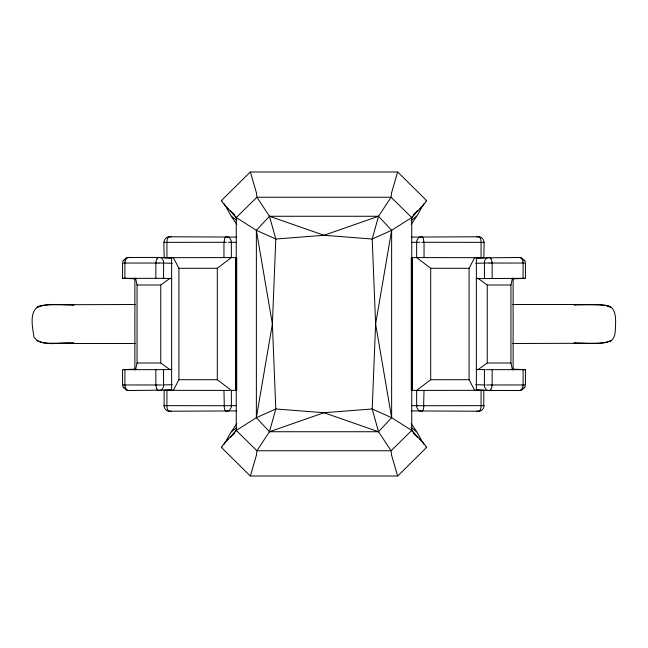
<?xml version="1.0" encoding="UTF-8"?>
<svg xmlns="http://www.w3.org/2000/svg" width="648" height="648" viewBox="0 0 648 648"><rect width="100%" height="100%" fill="white"/><g stroke="black" fill="none" stroke-linecap="round" stroke-linejoin="round"><path stroke-width="0.97" d="M122.561 384.961L122.569 369.66M122.569 278.34L122.561 263.039M124.886 278.332L124.91 263.039A5.565 3.216 -83 0 1 128.158 257.54M164.106 405.64L164.163 390.323L171.866 390.08M166.917 257.661L166.917 242.352L226.282 242.287M224.289 405.721L223.965 390.412M424.035 257.588L424.035 242.279L421.783 242.287M482.072 405.648L481.083 405.648L481.083 390.339M524.767 369.668L523.09 369.668L523.09 384.961A5.565 3.216 -83 0 1 519.842 390.461M525.431 369.66L525.439 384.961M525.439 263.039L525.431 278.34M221.333 447.323L224.467 443.143L236.253 430.466L256.365 417.685L275.797 408.977L324 412.719L372.203 408.977L391.635 417.685L411.747 430.466L423.533 443.143L426.668 447.323L397.718 476.013L250.282 476.013L221.333 447.323L221.9 447.452M426.668 200.678L423.533 204.857L411.747 217.534L391.635 230.315L372.203 239.023L324 235.281L275.797 239.023L256.365 230.315L236.253 217.534L224.467 204.857L221.333 200.678L250.282 171.987L397.718 171.987L426.668 200.678L426.101 200.548M256.365 417.685L256.365 230.315L269.479 216.262L378.521 216.262L391.635 230.315L391.635 417.685L378.521 431.738L269.479 431.738L256.365 417.685L272.387 324L275.797 239.023L269.479 216.262L256.9 197.251L256.567 193.242L250.42 172.182M391.635 230.315L375.613 324L372.203 408.977L378.521 431.738L391.1 450.749L391.433 454.758L397.58 475.818M135.529 369.822L137.06 363.002L137.06 284.999L135.529 278.178M512.471 369.822L510.94 363.002L510.94 284.999L512.471 278.178M250.42 475.818L256.567 454.758L256.9 450.749L269.479 431.738L275.797 408.977L272.387 324L256.365 230.315M397.58 172.182L391.433 193.242L391.1 197.251L378.521 216.262L372.203 239.023L375.613 324L391.635 417.685M122.658 262.051L123.493 259.994M525.342 385.949L524.507 388.006M173.462 390.161L178.929 379.712L178.929 268.288L173.462 257.839M474.539 390.161L469.071 379.712L469.071 268.288L474.539 257.839M224.159 444.309L229.927 433.958L236.779 423.638M423.841 203.691L418.073 214.043L411.221 224.362M156.986 258.746L157.237 258.422A5.565 3.248 -89.8 0 1 159.076 257.45L171.558 257.977M491.014 389.254L490.763 389.578A5.565 3.248 -89.8 0 1 488.924 390.55L476.442 390.023M417.547 437.432L411.747 430.466L411.747 217.534L417.547 210.568M232.025 435.545L236.253 430.466L236.253 217.534L232.025 212.455M236.253 217.534L256.9 197.251L391.1 197.251L411.747 217.534M411.747 430.466L391.1 450.749L256.9 450.749L236.253 430.466M413.392 214.78L417.709 210.608M419.872 208.518L422.755 205.732M225.245 442.268L228.128 439.482M230.291 437.392L234.608 433.22M575.505 343.221L573.99 343.221C586.302 342.881 599.351 345.165 611.129 340.743C616.183 336.871 615.082 329.573 615.6 324C615.794 316.856 615.438 306.099 605.977 305.427C595.366 304.171 584.642 304.536 573.99 304.779L575.505 304.779M411.018 220.579L416.729 216.213M231.271 431.787L236.852 427.526M178.929 268.288L217.307 268.288L231.628 257.386M416.372 390.614L430.693 379.712L469.071 379.712M221.333 200.678L221.9 200.548M426.668 447.323L426.101 447.452M418.973 237.589L418.584 237.889A5.565 5.111 86.9 0 0 416.632 242.279L416.648 257.58L411.926 257.693M229.06 410.387L229.441 410.087A5.565 5.111 86.9 0 0 231.368 405.721L231.352 390.42L236.075 390.307M137.06 284.999L160.753 284.999L170.359 278.122M477.641 369.878L487.247 363.002L510.94 363.002M72.495 304.779L74.01 304.779C61.738 305.135 48.713 302.802 36.993 307.257L42.104 305.427L48.365 304.779M42.023 305.427C27.994 308.14 32.522 327.2 34.004 337.187C41.926 348.017 62.832 341.407 74.01 343.221L72.495 343.221M611.129 340.743L605.896 342.573L599.635 343.221M378.521 216.262L324 235.281L269.479 216.262M269.479 431.738L324 412.719L378.521 431.738M123.614 369.635L135.797 369.133M476.442 257.977L519.842 257.467A5.565 4.471 89.4 0 1 523.908 260.804M171.558 390.023L128.158 390.533A5.565 4.471 89.4 0 1 124.092 387.196M411.739 237.087L478.759 236.787A5.508 4.998 79.2 0 1 479.042 236.779L479.285 236.812A5.573 5.16 89.3 0 1 483.926 242.36L484.161 242.36M512.204 278.867L524.71 278.356M236.261 410.913L169.241 411.213A5.508 4.998 79.2 0 1 168.958 411.221L168.715 411.188A5.573 5.16 89.3 0 1 164.074 405.64M476.134 257.92L484.194 257.669M475.867 263.315L484.502 263.023M476.094 278.616L523.114 278.332M171.906 369.384L163.183 369.66M172.133 384.685L162.721 384.977M515.306 257.572L519.842 257.467M132.694 390.428L128.158 390.533M411.917 242.376L416.761 242.279M236.083 405.624L230.907 405.721M48.989 304.779L135.481 304.503M574.574 304.779L599.011 304.779M48.989 343.221L73.427 343.221M512.519 343.497L599.011 343.221M171.866 257.92L164.163 257.677L163.839 242.36L166.544 242.352M484.064 405.64L484.024 405.64A5.573 5.16 -89.3 0 1 479.285 411.188L479.042 411.205A5.508 4.998 -79.2 0 1 478.759 411.229L411.739 410.913M483.756 405.64L483.837 390.323L476.134 390.08M483.635 405.64L482.428 405.648M476.871 236.812L478.759 236.787A5.565 2.341 -90 0 1 481.1 242.352L481.164 242.352M524.92 278.348L523.681 278.332M171.129 411.188L169.241 411.213A5.565 2.341 -90 0 1 166.901 405.648L165.929 405.648M163.482 278.34L171.906 278.616M163.409 278.34L163.158 278.34M123.233 369.668L156.622 369.676M155.828 369.684L155.885 384.977M484.461 369.66L476.094 369.384M122.934 263.039L124.473 263.039M524.937 384.969L524.507 384.969M418.77 405.721L423.055 405.721M228.234 242.287L231.125 242.279M416.891 257.58L483.854 257.669L484.105 242.36M122.739 278.348L124.319 278.332M162.761 369.668L162.34 369.668M225.01 405.721L229.173 405.721M416.915 242.279L419.823 242.287M163.806 257.669L231.109 257.58M525.155 369.668L524.92 369.652M418.26 405.729L417.62 405.729M481.529 242.352L483.991 242.368M223.965 257.588L223.965 242.279M484.745 263.023L489.038 263.031M523.527 263.039L525.115 263.039M135.797 278.867L124.61 278.332M161.603 369.668L156.832 369.676M123.744 384.969L161.498 384.977M486.502 384.977L524.167 384.969M424.003 390.412L423.646 405.721M489.167 263.031L523.284 263.039M156.532 278.324L162.98 278.34M156.443 278.324L124.91 278.332M491.468 369.676L523.09 369.668M123.655 384.969L122.756 384.961M483.7 390.331L418.284 390.42M424.035 405.721L481.083 405.648M159.027 263.031L163.256 263.023M155.885 263.023L155.852 278.316M492.115 263.023L492.172 278.316M416.372 257.386L430.693 268.288L469.071 268.288M477.641 278.122L487.247 284.999L510.94 284.999M512.519 304.503L586.788 304.503M61.212 343.497L135.481 343.497M137.06 363.002L160.753 363.002L170.359 369.878M491.111 369.676L486.275 369.668M178.929 379.712L217.307 379.712L231.628 390.614M492.115 384.977L492.172 369.684M229.716 390.42L164.3 390.331M165.459 405.648L164.187 405.64M166.836 405.648L223.965 405.721M230.226 405.729L229.854 405.729M231.239 242.279L236.083 242.376M158.963 263.031L124.716 263.039M163.45 263.023L172.133 263.315M418.009 390.42L417.442 390.42M424.035 242.279L481.083 242.352L481.083 257.661M485.279 384.977L475.867 384.685M417.134 405.729L411.917 405.624M485.166 369.66L484.421 369.66L484.404 384.977A5.565 4.512 -80.3 0 0 488.859 390.509L519.842 390.533L515.306 390.428M484.518 278.34L484.404 263.023A5.565 4.512 80.3 0 1 488.859 257.491L488.924 257.459A5.565 3.248 89.8 0 1 490.787 258.35L491.014 258.746M163.523 369.66L163.596 384.977A5.565 4.512 80.3 0 1 159.141 390.509L159.076 390.541A5.565 3.248 89.8 0 1 157.213 389.651L156.986 389.254M171.129 236.812L169.241 236.787A5.508 4.998 -79.2 0 0 168.958 236.779L168.715 236.812A5.573 5.16 -89.3 0 0 164.074 242.36M476.871 411.188L478.759 411.213A5.565 2.341 90 0 0 481.1 405.648M124.505 278.381L123.339 278.356M524.402 369.635L512.204 369.133M61.212 304.503L73.427 304.779M574.574 343.221L586.788 343.497M236.075 257.693L231.352 257.58L231.352 242.279A5.565 5.111 -86.9 0 0 229.449 237.897L229.06 237.614M132.694 257.572L128.158 257.467L159.141 257.459A5.565 4.512 -80.3 0 1 163.604 263.023L163.596 278.34M411.926 390.307L416.648 390.42L416.648 405.721A5.565 5.111 -86.9 0 0 418.551 410.103L418.973 410.411M236.261 237.087L169.241 236.787A5.565 2.341 90 0 0 166.901 242.352M599.635 304.779L605.896 305.427L611.007 307.257L605.977 305.427M48.365 343.221L42.104 342.573L36.871 340.743M224.159 203.691L231.271 216.213L236.852 220.474M411.018 427.421L416.729 431.787L423.841 444.309M225.245 205.732L228.128 208.518M230.291 210.608L234.608 214.78M413.392 433.22L417.709 437.392M419.872 439.482L422.755 442.268M411.221 423.638L416.729 431.787M236.779 224.362L231.271 216.213M524.507 259.994L525.342 262.051M123.493 388.006L122.658 385.949M523.09 278.332L523.09 263.039A5.565 3.216 83 0 0 519.842 257.54M513.119 278.267L513.119 369.733M487.247 284.999L487.247 363.002M476.361 257.386L476.361 390.614M430.693 268.288L430.693 379.712M412.387 257.386L412.387 390.614M411.286 257.386L411.286 390.614M236.714 257.386L236.714 390.614M235.613 257.386L235.613 390.614M217.307 268.288L217.307 379.712M171.639 257.386L171.639 390.614M166.917 390.339L166.917 405.648M160.753 284.999L160.753 363.002M134.881 278.267L134.881 369.733M124.91 369.668L124.91 384.961A5.565 3.216 83 0 0 128.158 390.461M423.808 405.721A5.573 2.09 89.8 0 1 421.718 411.294A5.565 5.054 -82.3 0 1 418.932 410.468M423.808 242.279A5.573 2.09 -89.8 0 0 421.718 236.706A5.565 5.054 82.3 0 0 418.932 237.533M490.965 258.852A5.573 3.102 -90 0 1 492.01 263.023M492.01 384.977A5.573 3.102 90 0 1 490.965 389.148M524.038 387.212A5.573 4.536 -89.1 0 1 519.89 390.533M157.035 389.148A5.573 3.102 -90 0 1 155.99 384.977M155.99 263.023A5.573 3.102 90 0 1 157.035 258.852M123.962 260.788A5.573 4.536 -89.1 0 1 128.11 257.467M224.192 242.279A5.573 2.09 89.8 0 1 226.282 236.706A5.565 5.054 -82.3 0 1 229.068 237.533M224.192 405.721A5.573 2.09 -89.8 0 0 226.282 411.294A5.565 5.054 82.3 0 0 229.068 410.468"/></g></svg>
